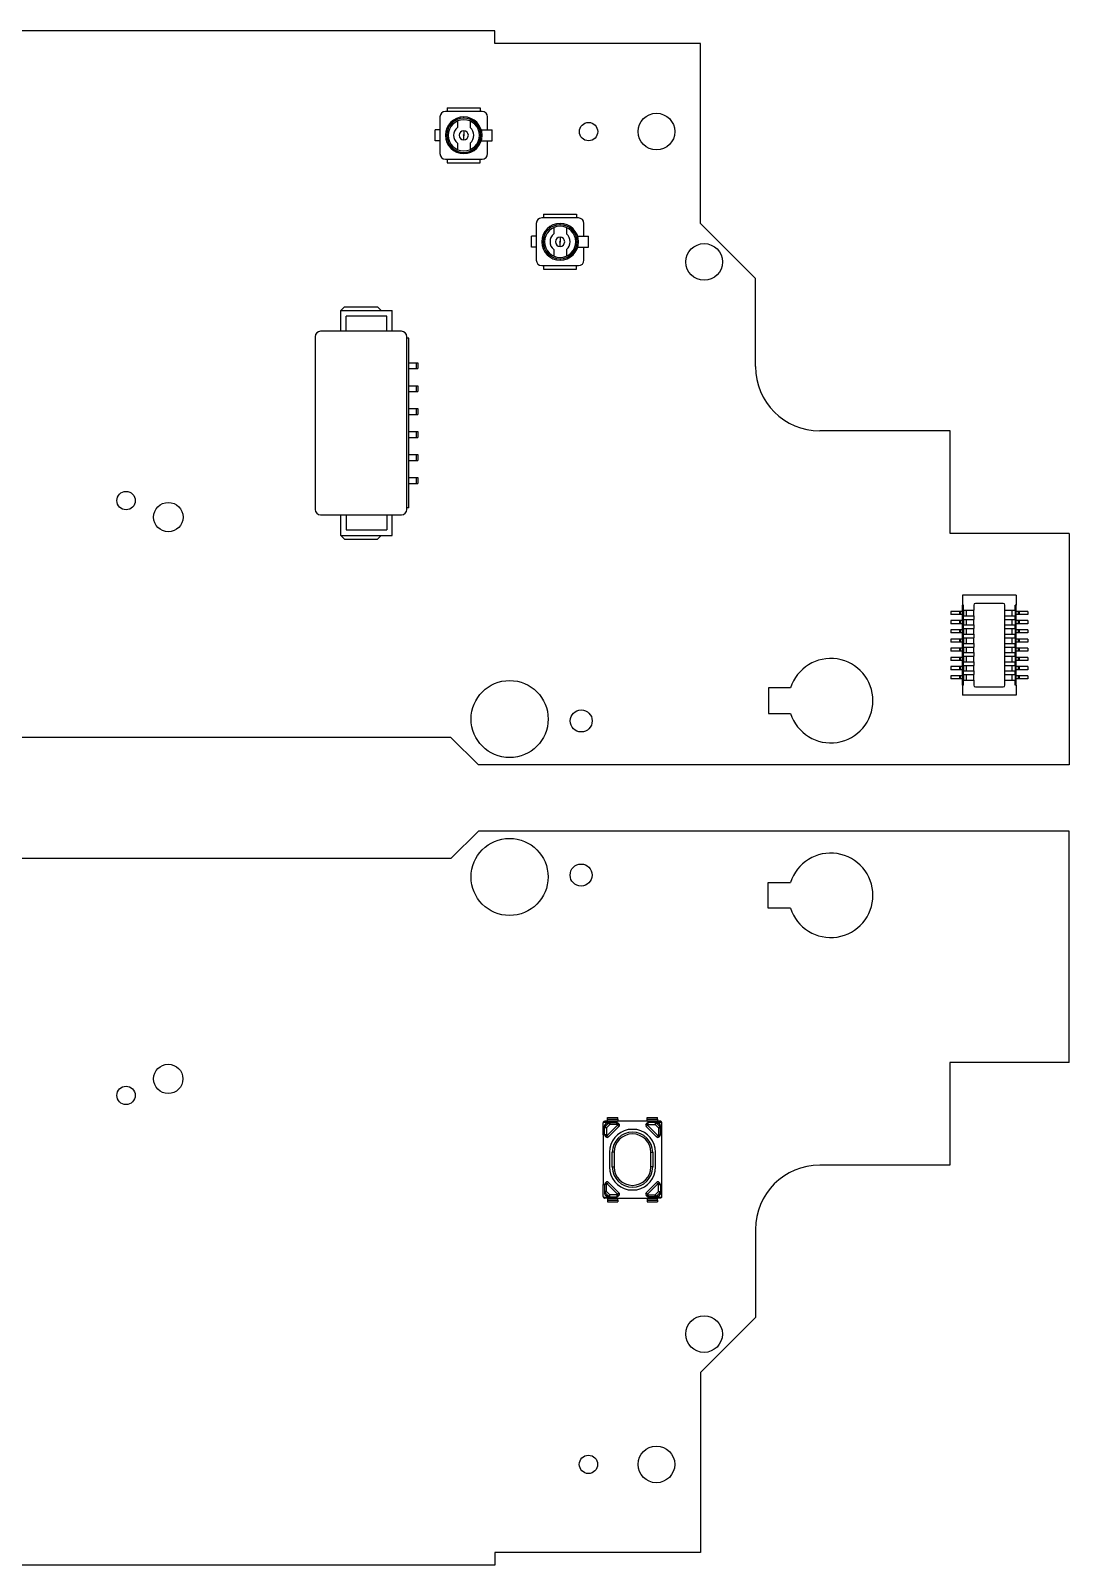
# Model space of a CAD drawing. Header units: millimetres. Extents: x 93.7 to 158.7, y 123.8 to 165.6.
# Drawn here: x 130.39 to 158.69, y 123.75 to 165.55 of the extents above; entities that cross this region are included whole.
import ezdxf

# ---------------------------------------------------------------- set-up
doc = ezdxf.new("R2010")
doc.units = ezdxf.units.MM

msp = doc.modelspace()

# ---------------------------------------------------------------- linework, layer by layer
at = {"color": 7, "linetype": 'Continuous', "lineweight": 25}
for p, q in [((143.041, 165.551), (108.941, 165.551)), ((143.041, 165.201), (143.041, 165.551)), ((148.641, 165.201), (143.041, 165.201)), ((148.641, 160.301), (148.641, 165.201)), ((141.741, 163.451), (141.741, 163.351)), ((141.741, 163.451), (142.641, 163.451)), ((142.641, 163.451), (142.641, 163.351)), ((141.541, 163.201), (141.541, 162.201)), ((142.691, 163.351), (141.691, 163.351)), ((142.016, 163.088), (142.016, 162.913)), ((142.191, 163.166), (142.191, 163.201)), ((142.366, 163.088), (142.366, 162.913)), ((142.841, 162.851), (142.841, 163.201)), ((141.541, 162.851), (141.416, 162.851)), ((141.416, 162.551), (141.416, 162.851)), ((142.191, 162.826), (142.191, 162.716)), ((142.191, 162.576), (142.191, 162.686)), ((142.668, 162.851), (142.841, 162.851)), ((142.841, 162.851), (142.966, 162.851)), ((142.966, 162.551), (142.966, 162.851)), ((141.541, 162.551), (141.416, 162.551)), ((142.016, 162.488), (142.016, 162.313)), ((142.191, 162.236), (142.191, 162.201)), ((142.366, 162.488), (142.366, 162.313)), ((142.668, 162.551), (142.841, 162.551)), ((142.841, 162.201), (142.841, 162.551)), ((142.841, 162.551), (142.966, 162.551)), ((141.691, 162.051), (142.691, 162.051)), ((141.741, 162.051), (141.741, 161.951)), ((141.741, 161.951), (142.641, 161.951)), ((142.641, 161.951), (142.641, 162.051)), ((144.366, 160.551), (144.366, 160.451)), ((144.366, 160.551), (145.266, 160.551)), ((145.266, 160.551), (145.266, 160.451)), ((144.166, 160.301), (144.166, 159.301)), ((145.316, 160.451), (144.316, 160.451)), ((144.641, 160.188), (144.641, 160.013)), ((144.816, 160.266), (144.816, 160.301)), ((144.991, 160.188), (144.991, 160.013)), ((145.466, 159.951), (145.466, 160.301)), ((150.141, 158.801), (148.641, 160.301)), ((144.166, 159.951), (144.041, 159.951)), ((144.041, 159.651), (144.041, 159.951)), ((144.816, 159.926), (144.816, 159.816)), ((144.816, 159.676), (144.816, 159.786)), ((145.293, 159.951), (145.466, 159.951)), ((145.466, 159.951), (145.591, 159.951)), ((145.591, 159.651), (145.591, 159.951)), ((144.166, 159.651), (144.041, 159.651)), ((144.641, 159.588), (144.641, 159.413)), ((144.816, 159.336), (144.816, 159.301)), ((144.991, 159.588), (144.991, 159.413)), ((145.293, 159.651), (145.466, 159.651)), ((145.466, 159.301), (145.466, 159.651)), ((145.466, 159.651), (145.591, 159.651)), ((144.316, 159.151), (145.316, 159.151)), ((144.366, 159.151), (144.366, 159.051)), ((144.366, 159.051), (145.266, 159.051)), ((145.266, 159.051), (145.266, 159.151)), ((150.141, 156.401), (150.141, 158.801)), ((138.841, 157.926), (138.941, 158.026)), ((138.941, 158.026), (139.841, 158.026)), ((139.941, 157.926), (139.841, 158.026)), ((138.841, 157.926), (140.241, 157.926)), ((138.841, 157.363), (138.841, 157.926)), ((140.091, 157.776), (138.991, 157.776)), ((138.991, 157.363), (138.991, 157.776)), ((140.091, 157.363), (140.091, 157.776)), ((140.241, 157.363), (140.241, 157.926)), ((138.141, 157.213), (138.141, 152.513)), ((140.491, 157.363), (138.291, 157.363)), ((140.641, 152.513), (140.641, 157.213)), ((140.691, 157.176), (140.641, 157.176)), ((140.691, 152.551), (140.691, 157.176)), ((140.691, 156.506), (140.891, 156.506)), ((140.691, 156.346), (140.891, 156.346)), ((140.891, 156.506), (140.891, 156.346)), ((140.891, 156.506), (140.941, 156.506)), ((140.891, 156.346), (140.941, 156.346)), ((140.941, 156.506), (140.941, 156.346)), ((140.691, 155.881), (140.891, 155.881)), ((140.691, 155.721), (140.891, 155.721)), ((140.891, 155.881), (140.891, 155.721)), ((140.891, 155.881), (140.941, 155.881)), ((140.891, 155.721), (140.941, 155.721)), ((140.941, 155.881), (140.941, 155.721)), ((140.691, 155.256), (140.891, 155.256)), ((140.691, 155.096), (140.891, 155.096)), ((140.891, 155.256), (140.891, 155.096)), ((140.891, 155.256), (140.941, 155.256)), ((140.891, 155.096), (140.941, 155.096)), ((140.941, 155.256), (140.941, 155.096)), ((140.691, 154.631), (140.891, 154.631)), ((140.691, 154.471), (140.891, 154.471)), ((140.891, 154.631), (140.891, 154.471)), ((140.891, 154.631), (140.941, 154.631)), ((140.891, 154.471), (140.941, 154.471)), ((140.941, 154.631), (140.941, 154.471)), ((155.441, 154.651), (151.891, 154.651)), ((155.441, 151.851), (155.441, 154.651)), ((140.691, 154.006), (140.891, 154.006)), ((140.691, 153.846), (140.891, 153.846)), ((140.891, 154.006), (140.891, 153.846)), ((140.891, 154.006), (140.941, 154.006)), ((140.891, 153.846), (140.941, 153.846)), ((140.941, 154.006), (140.941, 153.846)), ((140.691, 153.381), (140.891, 153.381)), ((140.691, 153.221), (140.891, 153.221)), ((140.891, 153.381), (140.891, 153.221)), ((140.891, 153.381), (140.941, 153.381)), ((140.891, 153.221), (140.941, 153.221)), ((140.941, 153.381), (140.941, 153.221)), ((138.291, 152.363), (140.491, 152.363)), ((138.841, 151.801), (138.841, 152.363)), ((138.991, 152.363), (138.991, 151.951)), ((140.091, 152.363), (140.091, 151.951)), ((140.241, 151.801), (140.241, 152.363)), ((140.691, 152.551), (140.641, 152.551)), ((138.841, 151.801), (140.241, 151.801)), ((138.841, 151.801), (138.941, 151.701)), ((138.991, 151.951), (140.091, 151.951)), ((139.941, 151.801), (139.841, 151.701)), ((158.691, 151.851), (155.441, 151.851)), ((158.691, 151.851), (158.691, 145.551)), ((138.941, 151.701), (139.841, 151.701)), ((157.241, 150.176), (155.781, 150.176)), ((155.781, 150.176), (155.781, 149.901)), ((157.241, 150.176), (157.241, 149.901)), ((155.461, 149.731), (155.461, 149.646)), ((155.701, 149.731), (155.461, 149.731)), ((155.701, 149.646), (155.461, 149.646)), ((155.701, 149.731), (155.701, 149.646)), ((155.721, 149.731), (155.701, 149.731)), ((155.721, 149.646), (155.701, 149.646)), ((155.781, 149.731), (155.721, 149.731)), ((155.721, 149.731), (155.721, 149.646)), ((155.781, 149.646), (155.721, 149.646)), ((155.806, 149.901), (155.781, 149.901)), ((155.781, 147.726), (155.781, 149.901)), ((155.806, 149.763), (155.806, 149.901)), ((155.806, 149.763), (156.086, 149.763)), ((155.806, 149.763), (155.806, 149.613)), ((155.886, 149.613), (155.886, 149.763)), ((156.086, 149.901), (156.086, 149.763)), ((156.086, 149.613), (156.086, 149.763)), ((156.886, 149.951), (156.136, 149.951)), ((156.936, 149.763), (156.936, 149.901)), ((156.936, 149.763), (157.216, 149.763)), ((156.936, 149.613), (156.936, 149.763)), ((157.136, 149.613), (157.136, 149.763)), ((157.216, 149.763), (157.216, 149.901)), ((157.241, 149.901), (157.216, 149.901)), ((157.216, 149.763), (157.216, 149.613)), ((157.241, 147.726), (157.241, 149.901)), ((157.301, 149.731), (157.241, 149.731)), ((157.301, 149.646), (157.241, 149.646)), ((157.301, 149.731), (157.301, 149.646)), ((157.321, 149.731), (157.301, 149.731)), ((157.321, 149.646), (157.301, 149.646)), ((157.321, 149.731), (157.321, 149.646)), ((157.561, 149.731), (157.321, 149.731)), ((157.561, 149.646), (157.321, 149.646)), ((157.561, 149.731), (157.561, 149.646)), ((155.461, 149.481), (155.461, 149.396)), ((155.701, 149.481), (155.461, 149.481)), ((155.701, 149.396), (155.461, 149.396)), ((155.461, 149.231), (155.461, 149.146)), ((155.701, 149.231), (155.461, 149.231)), ((155.701, 149.481), (155.701, 149.396)), ((155.721, 149.481), (155.701, 149.481)), ((155.721, 149.396), (155.701, 149.396)), ((155.701, 149.231), (155.701, 149.146)), ((155.721, 149.231), (155.701, 149.231)), ((155.721, 149.481), (155.721, 149.396)), ((155.781, 149.481), (155.721, 149.481)), ((155.781, 149.396), (155.721, 149.396)), ((155.721, 149.231), (155.721, 149.146)), ((155.781, 149.231), (155.721, 149.231)), ((155.806, 149.613), (156.086, 149.613)), ((155.806, 149.513), (155.806, 149.613)), ((155.806, 149.513), (156.086, 149.513)), ((155.806, 149.513), (155.806, 149.363)), ((155.806, 149.363), (156.086, 149.363)), ((155.806, 149.263), (155.806, 149.363)), ((155.806, 149.263), (156.086, 149.263)), ((155.806, 149.263), (155.806, 149.113)), ((155.886, 149.363), (155.886, 149.513)), ((155.886, 149.113), (155.886, 149.263)), ((156.086, 149.613), (156.086, 149.513)), ((156.086, 149.363), (156.086, 149.513)), ((156.086, 149.363), (156.086, 149.263)), ((156.086, 149.113), (156.086, 149.263)), ((156.936, 149.513), (156.936, 149.613)), ((156.936, 149.613), (157.216, 149.613)), ((156.936, 149.513), (157.216, 149.513)), ((156.936, 149.363), (156.936, 149.513)), ((156.936, 149.363), (157.216, 149.363)), ((156.936, 149.263), (156.936, 149.363)), ((156.936, 149.263), (157.216, 149.263)), ((156.936, 149.113), (156.936, 149.263)), ((157.136, 149.363), (157.136, 149.513)), ((157.136, 149.113), (157.136, 149.263)), ((157.216, 149.513), (157.216, 149.613)), ((157.216, 149.513), (157.216, 149.363)), ((157.216, 149.263), (157.216, 149.363)), ((157.216, 149.263), (157.216, 149.113)), ((157.301, 149.481), (157.241, 149.481)), ((157.301, 149.396), (157.241, 149.396)), ((157.301, 149.231), (157.241, 149.231)), ((157.301, 149.481), (157.301, 149.396)), ((157.321, 149.481), (157.301, 149.481)), ((157.321, 149.396), (157.301, 149.396)), ((157.301, 149.231), (157.301, 149.146)), ((157.321, 149.231), (157.301, 149.231)), ((157.321, 149.481), (157.321, 149.396)), ((157.561, 149.481), (157.321, 149.481)), ((157.561, 149.396), (157.321, 149.396)), ((157.321, 149.231), (157.321, 149.146)), ((157.561, 149.231), (157.321, 149.231)), ((157.561, 149.481), (157.561, 149.396)), ((157.561, 149.231), (157.561, 149.146)), ((155.701, 149.146), (155.461, 149.146)), ((155.461, 148.981), (155.461, 148.896)), ((155.701, 148.981), (155.461, 148.981)), ((155.701, 148.896), (155.461, 148.896)), ((155.721, 149.146), (155.701, 149.146)), ((155.701, 148.981), (155.701, 148.896)), ((155.721, 148.981), (155.701, 148.981)), ((155.721, 148.896), (155.701, 148.896)), ((155.781, 149.146), (155.721, 149.146)), ((155.781, 148.981), (155.721, 148.981)), ((155.721, 148.981), (155.721, 148.896)), ((155.781, 148.896), (155.721, 148.896)), ((155.806, 149.113), (156.086, 149.113)), ((155.806, 149.013), (155.806, 149.113)), ((155.806, 149.013), (156.086, 149.013)), ((155.806, 149.013), (155.806, 148.863)), ((155.806, 148.863), (156.086, 148.863)), ((155.806, 148.763), (155.806, 148.863)), ((155.886, 148.863), (155.886, 149.013)), ((156.086, 149.113), (156.086, 149.013)), ((156.086, 148.863), (156.086, 149.013)), ((156.086, 148.863), (156.086, 148.763)), ((156.936, 149.113), (157.216, 149.113)), ((156.936, 149.013), (156.936, 149.113)), ((156.936, 149.013), (157.216, 149.013)), ((156.936, 148.863), (156.936, 149.013)), ((156.936, 148.863), (157.216, 148.863)), ((156.936, 148.763), (156.936, 148.863)), ((157.136, 148.863), (157.136, 149.013)), ((157.216, 149.013), (157.216, 149.113)), ((157.216, 149.013), (157.216, 148.863)), ((157.216, 148.763), (157.216, 148.863)), ((157.301, 149.146), (157.241, 149.146)), ((157.301, 148.981), (157.241, 148.981)), ((157.301, 148.896), (157.241, 148.896)), ((157.321, 149.146), (157.301, 149.146)), ((157.301, 148.981), (157.301, 148.896)), ((157.321, 148.981), (157.301, 148.981)), ((157.321, 148.896), (157.301, 148.896)), ((157.561, 149.146), (157.321, 149.146)), ((157.321, 148.981), (157.321, 148.896)), ((157.561, 148.981), (157.321, 148.981)), ((157.561, 148.896), (157.321, 148.896)), ((157.561, 148.981), (157.561, 148.896)), ((155.461, 148.731), (155.461, 148.646)), ((155.701, 148.731), (155.461, 148.731)), ((155.701, 148.646), (155.461, 148.646)), ((155.461, 148.481), (155.461, 148.396)), ((155.701, 148.481), (155.461, 148.481)), ((155.701, 148.396), (155.461, 148.396)), ((155.701, 148.731), (155.701, 148.646)), ((155.721, 148.731), (155.701, 148.731)), ((155.721, 148.646), (155.701, 148.646)), ((155.701, 148.481), (155.701, 148.396)), ((155.721, 148.481), (155.701, 148.481)), ((155.721, 148.396), (155.701, 148.396)), ((155.721, 148.731), (155.721, 148.646)), ((155.781, 148.731), (155.721, 148.731)), ((155.781, 148.646), (155.721, 148.646)), ((155.781, 148.481), (155.721, 148.481)), ((155.721, 148.481), (155.721, 148.396)), ((155.781, 148.396), (155.721, 148.396)), ((155.806, 148.763), (156.086, 148.763)), ((155.806, 148.763), (155.806, 148.613)), ((155.806, 148.613), (156.086, 148.613)), ((155.806, 148.513), (155.806, 148.613)), ((155.806, 148.513), (156.086, 148.513)), ((155.806, 148.513), (155.806, 148.363)), ((155.886, 148.613), (155.886, 148.763)), ((155.886, 148.363), (155.886, 148.513)), ((156.086, 148.613), (156.086, 148.763)), ((156.086, 148.613), (156.086, 148.513)), ((156.086, 148.363), (156.086, 148.513)), ((156.936, 148.763), (157.216, 148.763)), ((156.936, 148.613), (156.936, 148.763)), ((156.936, 148.613), (157.216, 148.613)), ((156.936, 148.513), (156.936, 148.613)), ((156.936, 148.513), (157.216, 148.513)), ((156.936, 148.363), (156.936, 148.513)), ((157.136, 148.613), (157.136, 148.763)), ((157.136, 148.363), (157.136, 148.513)), ((157.216, 148.763), (157.216, 148.613)), ((157.216, 148.513), (157.216, 148.613)), ((157.216, 148.513), (157.216, 148.363)), ((157.301, 148.731), (157.241, 148.731)), ((157.301, 148.646), (157.241, 148.646)), ((157.301, 148.481), (157.241, 148.481)), ((157.301, 148.396), (157.241, 148.396)), ((157.301, 148.731), (157.301, 148.646)), ((157.321, 148.731), (157.301, 148.731)), ((157.321, 148.646), (157.301, 148.646)), ((157.301, 148.481), (157.301, 148.396)), ((157.321, 148.481), (157.301, 148.481)), ((157.321, 148.396), (157.301, 148.396)), ((157.321, 148.731), (157.321, 148.646)), ((157.561, 148.731), (157.321, 148.731)), ((157.561, 148.646), (157.321, 148.646)), ((157.321, 148.481), (157.321, 148.396)), ((157.561, 148.481), (157.321, 148.481)), ((157.561, 148.396), (157.321, 148.396)), ((157.561, 148.731), (157.561, 148.646)), ((157.561, 148.481), (157.561, 148.396)), ((155.461, 148.231), (155.461, 148.146)), ((155.701, 148.231), (155.461, 148.231)), ((155.701, 148.146), (155.461, 148.146)), ((155.461, 147.981), (155.461, 147.896)), ((155.701, 147.981), (155.461, 147.981)), ((155.701, 148.231), (155.701, 148.146)), ((155.721, 148.231), (155.701, 148.231)), ((155.721, 148.146), (155.701, 148.146)), ((155.701, 147.981), (155.701, 147.896)), ((155.721, 147.981), (155.701, 147.981)), ((155.721, 148.231), (155.721, 148.146)), ((155.781, 148.231), (155.721, 148.231)), ((155.781, 148.146), (155.721, 148.146)), ((155.721, 147.981), (155.721, 147.896)), ((155.781, 147.981), (155.721, 147.981)), ((155.806, 148.363), (156.086, 148.363)), ((155.806, 148.263), (155.806, 148.363)), ((155.806, 148.263), (156.086, 148.263)), ((155.806, 148.263), (155.806, 148.113)), ((155.806, 148.113), (156.086, 148.113)), ((155.806, 148.013), (155.806, 148.113)), ((155.806, 148.013), (156.086, 148.013)), ((155.806, 148.013), (155.806, 147.863)), ((155.886, 148.113), (155.886, 148.263)), ((155.886, 147.863), (155.886, 148.013)), ((156.086, 148.363), (156.086, 148.263)), ((156.086, 148.113), (156.086, 148.263)), ((156.086, 148.113), (156.086, 148.013)), ((156.086, 147.863), (156.086, 148.013)), ((156.936, 148.363), (157.216, 148.363)), ((156.936, 148.263), (156.936, 148.363)), ((156.936, 148.263), (157.216, 148.263)), ((156.936, 148.113), (156.936, 148.263)), ((156.936, 148.113), (157.216, 148.113)), ((156.936, 148.013), (156.936, 148.113)), ((156.936, 148.013), (157.216, 148.013)), ((156.936, 147.863), (156.936, 148.013)), ((157.136, 148.113), (157.136, 148.263)), ((157.136, 147.863), (157.136, 148.013)), ((157.216, 148.263), (157.216, 148.363)), ((157.216, 148.263), (157.216, 148.113)), ((157.216, 148.013), (157.216, 148.113)), ((157.216, 148.013), (157.216, 147.863)), ((157.301, 148.231), (157.241, 148.231)), ((157.301, 148.146), (157.241, 148.146)), ((157.301, 147.981), (157.241, 147.981)), ((157.301, 148.231), (157.301, 148.146)), ((157.321, 148.231), (157.301, 148.231)), ((157.321, 148.146), (157.301, 148.146)), ((157.301, 147.981), (157.301, 147.896)), ((157.321, 147.981), (157.301, 147.981)), ((157.321, 148.231), (157.321, 148.146)), ((157.561, 148.231), (157.321, 148.231)), ((157.561, 148.146), (157.321, 148.146)), ((157.321, 147.981), (157.321, 147.896)), ((157.561, 147.981), (157.321, 147.981)), ((157.561, 148.231), (157.561, 148.146)), ((157.561, 147.981), (157.561, 147.896)), ((150.491, 147.651), (150.491, 146.951)), ((151.096, 147.651), (150.491, 147.651)), ((155.701, 147.896), (155.461, 147.896)), ((155.721, 147.896), (155.701, 147.896)), ((155.781, 147.896), (155.721, 147.896)), ((155.806, 147.726), (155.781, 147.726)), ((155.781, 147.726), (155.781, 147.451)), ((155.806, 147.863), (156.086, 147.863)), ((155.806, 147.726), (155.806, 147.863)), ((156.086, 147.863), (156.086, 147.726)), ((156.136, 147.676), (156.886, 147.676)), ((156.936, 147.863), (157.216, 147.863)), ((156.936, 147.726), (156.936, 147.863)), ((157.216, 147.726), (157.216, 147.863)), ((157.241, 147.726), (157.216, 147.726)), ((157.301, 147.896), (157.241, 147.896)), ((157.241, 147.726), (157.241, 147.451)), ((157.321, 147.896), (157.301, 147.896)), ((157.561, 147.896), (157.321, 147.896)), ((157.241, 147.451), (155.781, 147.451)), ((150.491, 146.951), (151.096, 146.951)), ((141.841, 146.301), (128.216, 146.301)), ((142.591, 145.551), (141.841, 146.301)), ((158.691, 145.551), (142.591, 145.551)), ((142.589, 143.75), (141.839, 143)), ((158.689, 143.75), (142.589, 143.75)), ((158.689, 137.45), (158.689, 143.75)), ((141.839, 143), (129.239, 143)), ((150.489, 142.35), (151.094, 142.35)), ((150.489, 141.65), (150.489, 142.35)), ((151.094, 141.65), (150.489, 141.65)), ((158.689, 137.45), (155.439, 137.45)), ((155.439, 137.45), (155.439, 134.65)), ((146.112, 135.901), (146.112, 135.95)), ((146.112, 135.95), (146.392, 135.95)), ((146.112, 135.901), (146.392, 135.901)), ((146.112, 135.855), (146.112, 135.901)), ((146.112, 135.855), (146.392, 135.855)), ((146.112, 135.85), (146.112, 135.855)), ((146.392, 135.901), (146.392, 135.95)), ((146.392, 135.901), (146.392, 135.855)), ((146.392, 135.855), (146.392, 135.85)), ((147.187, 135.901), (147.187, 135.95)), ((147.187, 135.95), (147.467, 135.95)), ((147.187, 135.901), (147.467, 135.901)), ((147.187, 135.855), (147.187, 135.901)), ((147.187, 135.855), (147.467, 135.855)), ((147.187, 135.85), (147.187, 135.855)), ((147.467, 135.901), (147.467, 135.95)), ((147.467, 135.901), (147.467, 135.855)), ((147.467, 135.855), (147.467, 135.85)), ((145.989, 135.48), (145.989, 135.8)), ((146.029, 135.48), (145.989, 135.48)), ((145.989, 135.48), (145.989, 134.12)), ((145.996, 135.825), (146.359, 135.825)), ((146.029, 135.668), (146.029, 135.71)), ((146.079, 135.668), (146.029, 135.668)), ((146.029, 135.478), (146.029, 135.668)), ((146.079, 135.478), (146.029, 135.478)), ((146.359, 135.85), (146.039, 135.85)), ((146.059, 135.781), (146.042, 135.759)), ((146.079, 135.478), (146.044, 135.442)), ((146.066, 135.42), (146.044, 135.442)), ((146.045, 135.702), (146.138, 135.794)), ((146.045, 135.744), (146.045, 135.702)), ((146.045, 135.702), (146.079, 135.668)), ((146.081, 135.798), (146.059, 135.781)), ((146.101, 135.456), (146.066, 135.42)), ((146.172, 135.76), (146.079, 135.668)), ((146.079, 135.668), (146.079, 135.478)), ((146.079, 135.478), (146.101, 135.456)), ((146.138, 135.794), (146.095, 135.794)), ((146.101, 135.456), (146.384, 135.739)), ((146.101, 135.456), (146.137, 135.42)), ((146.129, 135.81), (146.172, 135.81)), ((146.419, 135.703), (146.137, 135.42)), ((146.138, 135.794), (146.172, 135.76)), ((146.172, 135.81), (146.172, 135.76)), ((146.172, 135.81), (146.362, 135.81)), ((146.362, 135.76), (146.172, 135.76)), ((146.359, 135.85), (146.359, 135.81)), ((147.219, 135.85), (146.359, 135.85)), ((146.362, 135.76), (146.362, 135.81)), ((146.362, 135.76), (146.398, 135.796)), ((146.384, 135.739), (146.362, 135.76)), ((146.384, 135.739), (146.419, 135.774)), ((146.384, 135.739), (146.419, 135.703)), ((146.398, 135.796), (146.419, 135.774)), ((146.896, 135.62), (146.682, 135.62)), ((147.181, 135.796), (147.159, 135.774)), ((147.194, 135.739), (147.159, 135.774)), ((147.194, 135.739), (147.159, 135.703)), ((147.159, 135.703), (147.442, 135.42)), ((147.216, 135.76), (147.181, 135.796)), ((147.194, 135.739), (147.216, 135.76)), ((147.477, 135.456), (147.194, 135.739)), ((147.216, 135.76), (147.216, 135.81)), ((147.407, 135.81), (147.216, 135.81)), ((147.216, 135.76), (147.407, 135.76)), ((147.219, 135.81), (147.219, 135.85)), ((147.539, 135.85), (147.219, 135.85)), ((147.219, 135.825), (147.583, 135.825)), ((147.407, 135.81), (147.407, 135.76)), ((147.449, 135.81), (147.407, 135.81)), ((147.441, 135.794), (147.407, 135.76)), ((147.407, 135.76), (147.499, 135.668)), ((147.533, 135.702), (147.441, 135.794)), ((147.441, 135.794), (147.483, 135.794)), ((147.477, 135.456), (147.442, 135.42)), ((147.499, 135.478), (147.477, 135.456)), ((147.477, 135.456), (147.513, 135.42)), ((147.497, 135.798), (147.52, 135.781)), ((147.533, 135.702), (147.499, 135.668)), ((147.499, 135.668), (147.549, 135.668)), ((147.499, 135.668), (147.499, 135.478)), ((147.499, 135.478), (147.534, 135.442)), ((147.499, 135.478), (147.549, 135.478)), ((147.513, 135.42), (147.534, 135.442)), ((147.52, 135.781), (147.537, 135.759)), ((147.533, 135.744), (147.533, 135.702)), ((147.549, 135.668), (147.549, 135.71)), ((147.549, 135.478), (147.549, 135.668)), ((147.589, 135.48), (147.549, 135.48)), ((147.589, 135.48), (147.589, 135.8)), ((147.589, 134.12), (147.589, 135.48)), ((146.159, 135), (146.159, 134.6)), ((146.289, 135), (146.239, 135)), ((146.239, 134.6), (146.239, 135)), ((146.239, 134.6), (146.289, 134.6)), ((146.289, 135), (146.289, 134.6)), ((147.289, 134.6), (147.289, 135)), ((147.289, 135), (147.339, 135)), ((147.339, 134.6), (147.289, 134.6)), ((147.339, 135), (147.339, 134.6)), ((147.419, 134.6), (147.419, 135)), ((155.439, 134.65), (151.889, 134.65)), ((146.066, 134.18), (146.044, 134.159)), ((146.101, 134.145), (146.066, 134.18)), ((146.101, 134.145), (146.137, 134.18)), ((146.419, 133.897), (146.137, 134.18)), ((147.159, 133.897), (147.442, 134.18)), ((147.477, 134.145), (147.442, 134.18)), ((147.477, 134.145), (147.513, 134.18)), ((147.513, 134.18), (147.534, 134.159)), ((145.989, 134.12), (146.029, 134.12)), ((145.989, 133.8), (145.989, 134.12)), ((145.996, 133.775), (146.359, 133.775)), ((146.029, 134.123), (146.029, 133.933)), ((146.079, 134.123), (146.029, 134.123)), ((146.079, 133.933), (146.029, 133.933)), ((146.029, 133.933), (146.029, 133.89)), ((146.059, 133.82), (146.042, 133.842)), ((146.079, 134.123), (146.044, 134.159)), ((146.045, 133.899), (146.079, 133.933)), ((146.045, 133.899), (146.138, 133.806)), ((146.045, 133.856), (146.045, 133.899)), ((146.081, 133.803), (146.059, 133.82)), ((146.079, 134.123), (146.101, 134.145)), ((146.079, 133.933), (146.079, 134.123)), ((146.172, 133.84), (146.079, 133.933)), ((146.138, 133.806), (146.095, 133.806)), ((146.101, 134.145), (146.384, 133.862)), ((146.129, 133.79), (146.172, 133.79)), ((146.138, 133.806), (146.172, 133.84)), ((146.172, 133.79), (146.172, 133.84)), ((146.362, 133.84), (146.172, 133.84)), ((146.172, 133.79), (146.362, 133.79)), ((146.359, 133.79), (146.359, 133.75)), ((146.384, 133.862), (146.362, 133.84)), ((146.362, 133.84), (146.398, 133.805)), ((146.362, 133.84), (146.362, 133.79)), ((146.384, 133.862), (146.419, 133.897)), ((146.384, 133.862), (146.419, 133.827)), ((146.398, 133.805), (146.419, 133.827)), ((146.682, 133.98), (146.896, 133.98)), ((147.194, 133.862), (147.159, 133.897)), ((147.194, 133.862), (147.159, 133.827)), ((147.181, 133.805), (147.159, 133.827)), ((147.216, 133.84), (147.181, 133.805)), ((147.477, 134.145), (147.194, 133.862)), ((147.194, 133.862), (147.216, 133.84)), ((147.216, 133.84), (147.216, 133.79)), ((147.216, 133.84), (147.407, 133.84)), ((147.407, 133.79), (147.216, 133.79)), ((147.219, 133.75), (147.219, 133.79)), ((147.219, 133.775), (147.583, 133.775)), ((147.407, 133.84), (147.499, 133.933)), ((147.407, 133.79), (147.407, 133.84)), ((147.441, 133.806), (147.407, 133.84)), ((147.449, 133.79), (147.407, 133.79)), ((147.533, 133.899), (147.441, 133.806)), ((147.441, 133.806), (147.483, 133.806)), ((147.499, 134.123), (147.477, 134.145)), ((147.497, 133.803), (147.52, 133.82)), ((147.499, 134.123), (147.534, 134.159)), ((147.499, 134.123), (147.549, 134.123)), ((147.499, 133.933), (147.499, 134.123)), ((147.499, 133.933), (147.549, 133.933)), ((147.533, 133.899), (147.499, 133.933)), ((147.52, 133.82), (147.537, 133.842)), ((147.533, 133.856), (147.533, 133.899)), ((147.549, 134.123), (147.549, 133.933)), ((147.549, 134.12), (147.589, 134.12)), ((147.549, 133.933), (147.549, 133.89)), ((147.589, 133.8), (147.589, 134.12)), ((146.359, 133.75), (146.039, 133.75)), ((146.112, 133.75), (146.112, 133.745)), ((146.112, 133.745), (146.112, 133.699)), ((146.112, 133.745), (146.392, 133.745)), ((146.112, 133.699), (146.392, 133.699)), ((146.112, 133.699), (146.112, 133.65)), ((146.112, 133.65), (146.392, 133.65)), ((146.359, 133.75), (147.219, 133.75)), ((146.392, 133.745), (146.392, 133.75)), ((146.392, 133.699), (146.392, 133.745)), ((146.392, 133.699), (146.392, 133.65)), ((147.187, 133.75), (147.187, 133.745)), ((147.187, 133.745), (147.187, 133.699)), ((147.187, 133.745), (147.467, 133.745)), ((147.187, 133.699), (147.467, 133.699)), ((147.187, 133.699), (147.187, 133.65)), ((147.187, 133.65), (147.467, 133.65)), ((147.539, 133.75), (147.219, 133.75)), ((147.467, 133.745), (147.467, 133.75)), ((147.467, 133.699), (147.467, 133.745)), ((147.467, 133.699), (147.467, 133.65)), ((150.139, 132.9), (150.139, 130.5)), ((150.139, 130.5), (148.639, 129)), ((148.639, 129), (148.639, 124.1)), ((143.039, 123.75), (108.939, 123.75)), ((143.039, 124.1), (143.039, 123.75)), ((148.639, 124.1), (143.039, 124.1))]:
    msp.add_line(p, q, dxfattribs=at)
for centre, radius in [((145.591, 162.801), 0.25), ((147.441, 162.801), 0.5), ((148.741, 159.251), 0.5), ((132.991, 152.751), 0.25), ((134.141, 152.301), 0.4), ((143.441, 146.801), 1.05), ((145.391, 146.751), 0.3), ((143.439, 142.5), 1.05), ((145.389, 142.55), 0.3), ((134.139, 137), 0.4), ((132.989, 136.55), 0.25), ((148.739, 130.05), 0.5), ((145.589, 126.5), 0.25), ((147.439, 126.5), 0.5)]:
    msp.add_circle(centre, radius, dxfattribs=at)
for centre, radius, start, end in [((141.691, 163.201), 0.15, 90, 180), ((142.191, 162.701), 0.5, 90, 270), ((142.191, 162.701), 0.465, 90, 270), ((142.191, 162.701), 0.425, 90, 270), ((142.191, 162.701), 0.5, 270, 90), ((142.191, 162.701), 0.465, 270, 90), ((142.191, 162.701), 0.425, 270, 90), ((142.691, 163.201), 0.15, 0, 90), ((142.191, 162.701), 0.275, 129.5212, 230.4788), ((142.191, 162.701), 0.125, 90, 270), ((142.191, 162.701), 0.015, 90, 270), ((142.191, 162.701), 0.125, 270, 90), ((142.191, 162.701), 0.015, 270, 90), ((142.191, 162.701), 0.275, 309.5212, 50.4788), ((141.691, 162.201), 0.15, 180, 270), ((142.691, 162.201), 0.15, 270, 0), ((144.316, 160.301), 0.15, 90, 180), ((144.816, 159.801), 0.5, 90, 270), ((144.816, 159.801), 0.465, 90, 270), ((144.816, 159.801), 0.425, 90, 270), ((144.816, 159.801), 0.5, 270, 90), ((144.816, 159.801), 0.465, 270, 90), ((144.816, 159.801), 0.425, 270, 90), ((145.316, 160.301), 0.15, 0, 90), ((144.816, 159.801), 0.275, 129.5212, 230.4788), ((144.816, 159.801), 0.125, 90, 270), ((144.816, 159.801), 0.015, 90, 270), ((144.816, 159.801), 0.125, 270, 90), ((144.816, 159.801), 0.015, 270, 90), ((144.816, 159.801), 0.275, 309.5212, 50.4788), ((144.316, 159.301), 0.15, 180, 270), ((145.316, 159.301), 0.15, 270, 0), ((138.291, 157.213), 0.15, 90, 180), ((140.491, 157.213), 0.15, 0, 90), ((151.891, 156.401), 1.75, 180, 270), ((138.291, 152.513), 0.15, 180, 270), ((140.491, 152.513), 0.15, 270, 0), ((156.136, 149.901), 0.05, 90, 180), ((156.886, 149.901), 0.05, 0, 90), ((152.191, 147.301), 1.15, 197.7189, 162.2811), ((156.136, 147.726), 0.05, 180, 270), ((156.886, 147.726), 0.05, 270, 0), ((152.189, 142), 1.15, 197.7189, 162.2811), ((146.039, 135.8), 0.05, 150, 180), ((146.074, 135.71), 0.045, 130.1305, 179.5334), ((146.074, 135.668), 0.045, 130.1305, 179.5334), ((146.079, 135.478), 0.05, 180, 225), ((146.065, 135.746), 0.0262, 119.9467, 150.6683), ((146.094, 135.775), 0.0262, 119.3317, 150.0533), ((146.13, 135.765), 0.045, 90.4666, 139.8695), ((146.172, 135.765), 0.045, 90.4666, 139.8695), ((146.789, 135), 0.63, 100.6549, 180), ((146.789, 135), 0.55, 0, 180), ((146.789, 135), 0.5, 0, 180), ((146.362, 135.76), 0.05, 45, 90), ((146.384, 135.739), 0.05, 315, 45), ((146.682, 135.57), 0.05, 90, 100.6549), ((146.896, 135.57), 0.05, 79.3451, 90), ((146.789, 135), 0.63, 0, 79.3451), ((147.194, 135.739), 0.05, 135, 225), ((147.216, 135.76), 0.05, 90, 135), ((147.406, 135.765), 0.045, 40.1305, 89.5334), ((147.449, 135.765), 0.045, 40.1305, 89.5334), ((147.484, 135.775), 0.0262, 29.9467, 60.6683), ((147.514, 135.746), 0.0262, 29.3317, 60.0533), ((147.504, 135.71), 0.045, 0.4666, 49.8695), ((147.504, 135.668), 0.045, 0.4666, 49.8695), ((147.499, 135.478), 0.05, 315, 0), ((147.539, 135.8), 0.05, 0, 30), ((146.101, 135.456), 0.05, 225, 315), ((147.477, 135.456), 0.05, 225, 315), ((146.789, 134.6), 0.63, 180, 259.3451), ((146.789, 134.6), 0.55, 180, 0), ((146.789, 134.6), 0.5, 180, 0), ((146.789, 134.6), 0.63, 280.6549, 0), ((151.889, 132.9), 1.75, 90, 180), ((146.101, 134.145), 0.05, 45, 135), ((147.477, 134.145), 0.05, 45, 135), ((146.039, 133.8), 0.05, 180, 210), ((146.079, 134.123), 0.05, 135, 180), ((146.074, 133.933), 0.045, 180.4666, 229.8695), ((146.074, 133.891), 0.045, 180.4666, 229.8695), ((146.065, 133.855), 0.0262, 209.3317, 240.0533), ((146.094, 133.826), 0.0262, 209.9467, 240.6683), ((146.13, 133.835), 0.045, 220.1305, 269.5334), ((146.172, 133.835), 0.045, 220.1305, 269.5334), ((146.362, 133.84), 0.05, 270, 315), ((146.384, 133.862), 0.05, 315, 45), ((146.682, 134.03), 0.05, 259.3451, 270), ((146.896, 134.03), 0.05, 270, 280.6549), ((147.194, 133.862), 0.05, 135, 225), ((147.216, 133.84), 0.05, 225, 270), ((147.406, 133.835), 0.045, 270.4666, 319.8695), ((147.449, 133.835), 0.045, 270.4666, 319.8695), ((147.484, 133.826), 0.0262, 299.3317, 330.0533), ((147.514, 133.855), 0.0262, 299.9467, 330.6683), ((147.504, 133.933), 0.045, 310.1305, 359.5334), ((147.504, 133.891), 0.045, 310.1305, 359.5334), ((147.499, 134.123), 0.05, 0, 45), ((147.539, 133.8), 0.05, 330, 0)]:
    msp.add_arc(centre, radius, start, end, dxfattribs=at)
for points, knots in [([(145.996, 135.825), (145.999, 135.829), (146.004, 135.837), (146.015, 135.845), (146.028, 135.85), (146.035, 135.85), (146.039, 135.85)], [0, 0, 0, 0, 0.309726, 0.600126, 0.808185, 1, 1, 1, 1]), ([(146.029, 135.71), (146.03, 135.719), (146.03, 135.733), (146.038, 135.751), (146.042, 135.759)], [0, 0, 0, 0, 0.558787, 1, 1, 1, 1]), ([(146.052, 135.769), (146.051, 135.766), (146.048, 135.761), (146.046, 135.753), (146.046, 135.748), (146.045, 135.744)], [0, 0, 0, 0, 0.214342, 0.481438, 1, 1, 1, 1]), ([(146.059, 135.781), (146.057, 135.779), (146.055, 135.774), (146.053, 135.77), (146.052, 135.769)], [0, 0, 0, 0, 0.559974, 1, 1, 1, 1]), ([(146.071, 135.788), (146.069, 135.787), (146.065, 135.785), (146.061, 135.782), (146.059, 135.781)], [0, 0, 0, 0, 0.560025, 1, 1, 1, 1]), ([(146.095, 135.794), (146.091, 135.794), (146.085, 135.794), (146.075, 135.79), (146.071, 135.788)], [0, 0, 0, 0, 0.639785, 1, 1, 1, 1]), ([(146.081, 135.798), (146.089, 135.801), (146.107, 135.809), (146.121, 135.81), (146.129, 135.81)], [0, 0, 0, 0, 0.441213, 1, 1, 1, 1]), ([(147.497, 135.798), (147.49, 135.801), (147.472, 135.809), (147.457, 135.81), (147.449, 135.81)], [0, 0, 0, 0, 0.441213, 1, 1, 1, 1]), ([(147.483, 135.794), (147.487, 135.794), (147.494, 135.794), (147.504, 135.79), (147.507, 135.788)], [0, 0, 0, 0, 0.639785, 1, 1, 1, 1]), ([(147.507, 135.788), (147.509, 135.787), (147.514, 135.785), (147.518, 135.782), (147.52, 135.781)], [0, 0, 0, 0, 0.560025, 1, 1, 1, 1]), ([(147.52, 135.781), (147.521, 135.779), (147.524, 135.774), (147.526, 135.77), (147.527, 135.769)], [0, 0, 0, 0, 0.559974, 1, 1, 1, 1]), ([(147.527, 135.769), (147.528, 135.766), (147.53, 135.761), (147.533, 135.753), (147.533, 135.748), (147.533, 135.744)], [0, 0, 0, 0, 0.214342, 0.481438, 1, 1, 1, 1]), ([(147.549, 135.71), (147.549, 135.719), (147.548, 135.733), (147.54, 135.751), (147.537, 135.759)], [0, 0, 0, 0, 0.558787, 1, 1, 1, 1]), ([(147.583, 135.825), (147.58, 135.829), (147.575, 135.837), (147.563, 135.845), (147.551, 135.85), (147.543, 135.85), (147.539, 135.85)], [0, 0, 0, 0, 0.309726, 0.600126, 0.808185, 1, 1, 1, 1]), ([(145.996, 133.775), (145.999, 133.771), (146.004, 133.764), (146.015, 133.756), (146.028, 133.751), (146.035, 133.751), (146.039, 133.75)], [0, 0, 0, 0, 0.3097259, 0.6001257, 0.8081848, 1, 1, 1, 1]), ([(146.029, 133.89), (146.03, 133.882), (146.03, 133.867), (146.038, 133.85), (146.042, 133.842)], [0, 0, 0, 0, 0.558787, 1, 1, 1, 1]), ([(146.052, 133.832), (146.051, 133.834), (146.048, 133.839), (146.046, 133.848), (146.046, 133.853), (146.045, 133.856)], [0, 0, 0, 0, 0.2143421, 0.4814384, 1, 1, 1, 1]), ([(146.059, 133.82), (146.057, 133.822), (146.055, 133.826), (146.053, 133.83), (146.052, 133.832)], [0, 0, 0, 0, 0.559974, 1, 1, 1, 1]), ([(146.071, 133.813), (146.069, 133.814), (146.065, 133.816), (146.061, 133.819), (146.059, 133.82)], [0, 0, 0, 0, 0.560025, 1, 1, 1, 1]), ([(146.095, 133.806), (146.091, 133.806), (146.085, 133.807), (146.075, 133.811), (146.071, 133.813)], [0, 0, 0, 0, 0.639785, 1, 1, 1, 1]), ([(146.081, 133.803), (146.089, 133.799), (146.107, 133.791), (146.121, 133.791), (146.129, 133.79)], [0, 0, 0, 0, 0.441213, 1, 1, 1, 1]), ([(147.497, 133.803), (147.49, 133.799), (147.472, 133.791), (147.457, 133.791), (147.449, 133.79)], [0, 0, 0, 0, 0.441213, 1, 1, 1, 1]), ([(147.483, 133.806), (147.487, 133.806), (147.494, 133.807), (147.504, 133.811), (147.507, 133.813)], [0, 0, 0, 0, 0.639785, 1, 1, 1, 1]), ([(147.507, 133.813), (147.509, 133.814), (147.514, 133.816), (147.518, 133.819), (147.52, 133.82)], [0, 0, 0, 0, 0.560025, 1, 1, 1, 1]), ([(147.52, 133.82), (147.521, 133.822), (147.524, 133.826), (147.526, 133.83), (147.527, 133.832)], [0, 0, 0, 0, 0.559974, 1, 1, 1, 1]), ([(147.527, 133.832), (147.528, 133.834), (147.53, 133.839), (147.533, 133.848), (147.533, 133.853), (147.533, 133.856)], [0, 0, 0, 0, 0.2143421, 0.4814384, 1, 1, 1, 1]), ([(147.549, 133.89), (147.549, 133.882), (147.548, 133.867), (147.54, 133.85), (147.537, 133.842)], [0, 0, 0, 0, 0.558787, 1, 1, 1, 1]), ([(147.583, 133.775), (147.58, 133.771), (147.575, 133.764), (147.563, 133.756), (147.551, 133.751), (147.543, 133.751), (147.539, 133.75)], [0, 0, 0, 0, 0.3097259, 0.6001257, 0.8081848, 1, 1, 1, 1])]:
    msp.add_open_spline(points, degree=3, knots=knots, dxfattribs=at)

doc.saveas('drawing.dxf')
